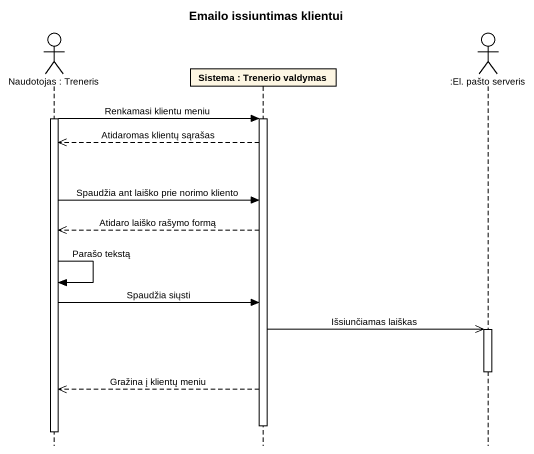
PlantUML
@startuml
title Emailo issiuntimas klientui
hide footbox
actor "Naudotojas : Treneris" as Naudotojas
participant "Sistema : Trenerio valdymas" as Sistema
actor ":El. pašto serveris" as El_pašto_serveris

activate Naudotojas
Naudotojas -> Sistema : Renkamasi klientu meniu
activate Sistema
Sistema -->> Naudotojas : Atidaromas klientų sąrašas
Naudotojas -> Sistema : Spaudžia ant laiško prie norimo kliento
Sistema -->> Naudotojas : Atidaro laiško rašymo formą
Naudotojas -> Naudotojas : Parašo tekstą
Naudotojas -> Sistema : Spaudžia siųsti
Sistema ->> El_pašto_serveris : Išsiunčiamas laiškas
activate El_pašto_serveris
deactivate El_pašto_serveris
Sistema -->> Naudotojas : Gražina į klientų meniu
deactivate Sistema
deactivate Naudotojas
@enduml
